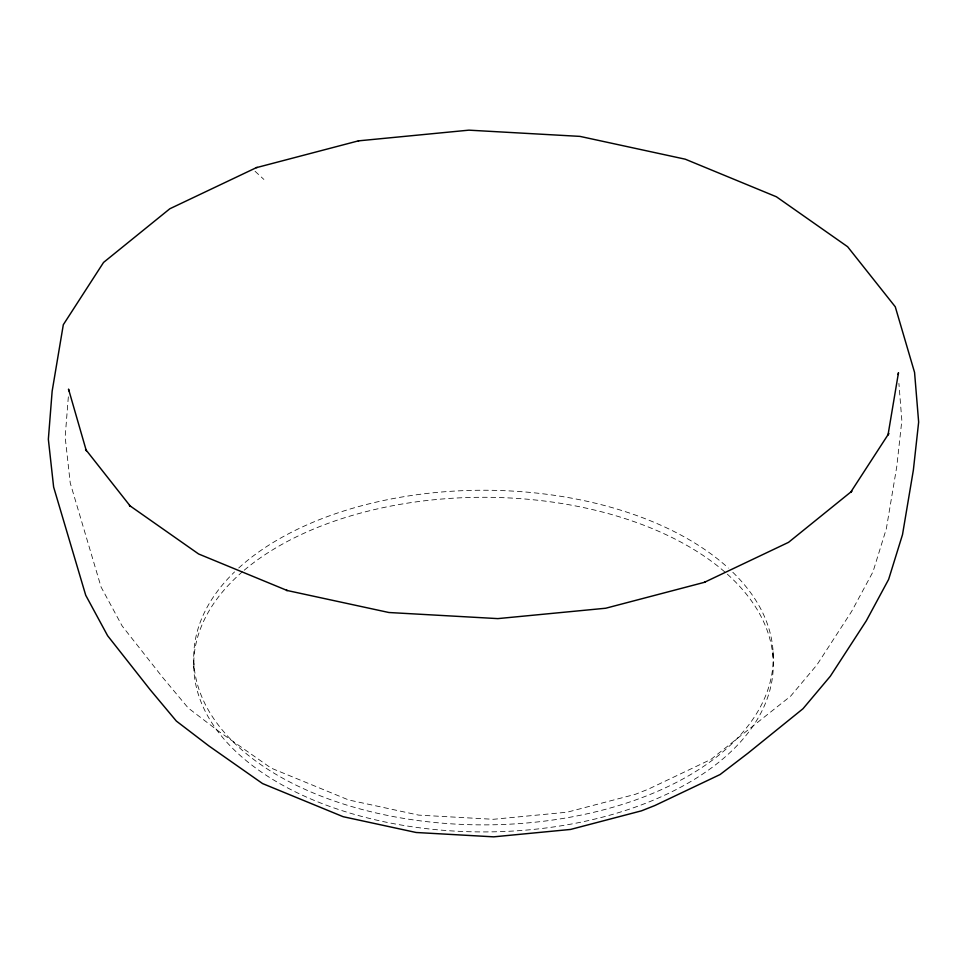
<?xml version="1.0" encoding="UTF-8"?>
<svg xmlns="http://www.w3.org/2000/svg" width="967" height="967" viewBox="0 0 967 967"><rect width="100%" height="100%" fill="white"/><g stroke="black" fill="none" stroke-linecap="round" stroke-linejoin="round"><path stroke-width="0.73" stroke-dasharray="4.83 3.63" d="M68.343 396.833L65.152 437.072L70.24 483.017L101.088 587.054L122.132 625.951L162.964 677.782L188.214 708.013L219.461 731.874L271.098 768.088L348.591 799.951L418.735 815.121L493.303 819.303L567.194 812.195L635.392 794.294L648.216 789.217L710.938 759.409L790.668 696.119L816.946 664.873L851.552 611.555L872.983 571.823L886.34 528.744L896.76 466.71L901.848 420.572L898.899 383.416M255.058 171.268L263.882 179.427M773.116 651.843L773.116 658.89M193.883 663.277L193.883 670.324M727.317 574.168A289.786 167.315 0 0 1 671.678 791.84A289.786 167.315 0 0 1 290.608 789.471A289.786 167.315 0 0 1 243.128 571.159M244.252 570.192A289.786 167.315 0 0 1 726.265 573.238M732.817 572.283A289.786 167.315 0 0 1 670.421 785.409A289.786 167.315 0 0 1 296.023 785.144A289.786 167.315 0 0 1 234.558 571.908M238.74 567.98A289.786 167.315 0 0 1 728.344 568.064"/><path stroke-width="1.45" d="M898.186 374.507L898.476 372.73L888.008 435.029L888.818 433.494L850.706 492.215L851.867 491.163L788.54 542.342L704.411 582.315L705.318 582.086L605.729 608.231L497.812 618.614L388.915 612.51L286.474 590.353L287.284 590.547L198.622 553.982L129.385 505.415L130.509 506.418L85.543 449.341L86.341 450.84L68.524 389.109L68.814 390.861M358.842 140.747L256.352 167.654L169.854 208.751L103.554 262.432L63.314 324.719L52.145 391.2L48.35 439.26L53.632 487.054L85.725 595.261L107.615 635.718L150.078 689.628L176.357 721.08L208.86 745.908L262.565 783.572L343.164 816.704L416.136 832.49L493.69 836.842L570.554 829.444L641.496 810.829L654.828 805.547L720.077 774.543L748.071 753.112L803.009 708.714L830.339 676.211L866.335 620.754L888.625 579.414L902.513 534.618L913.368 470.095L918.65 422.095L914.564 372.416L895.273 306.793L847.624 246.73L776.416 196.785L685.265 159.192L579.958 136.383L468.898 130.158L358.334 140.868M256.352 167.654L257.27 167.412"/></g></svg>
